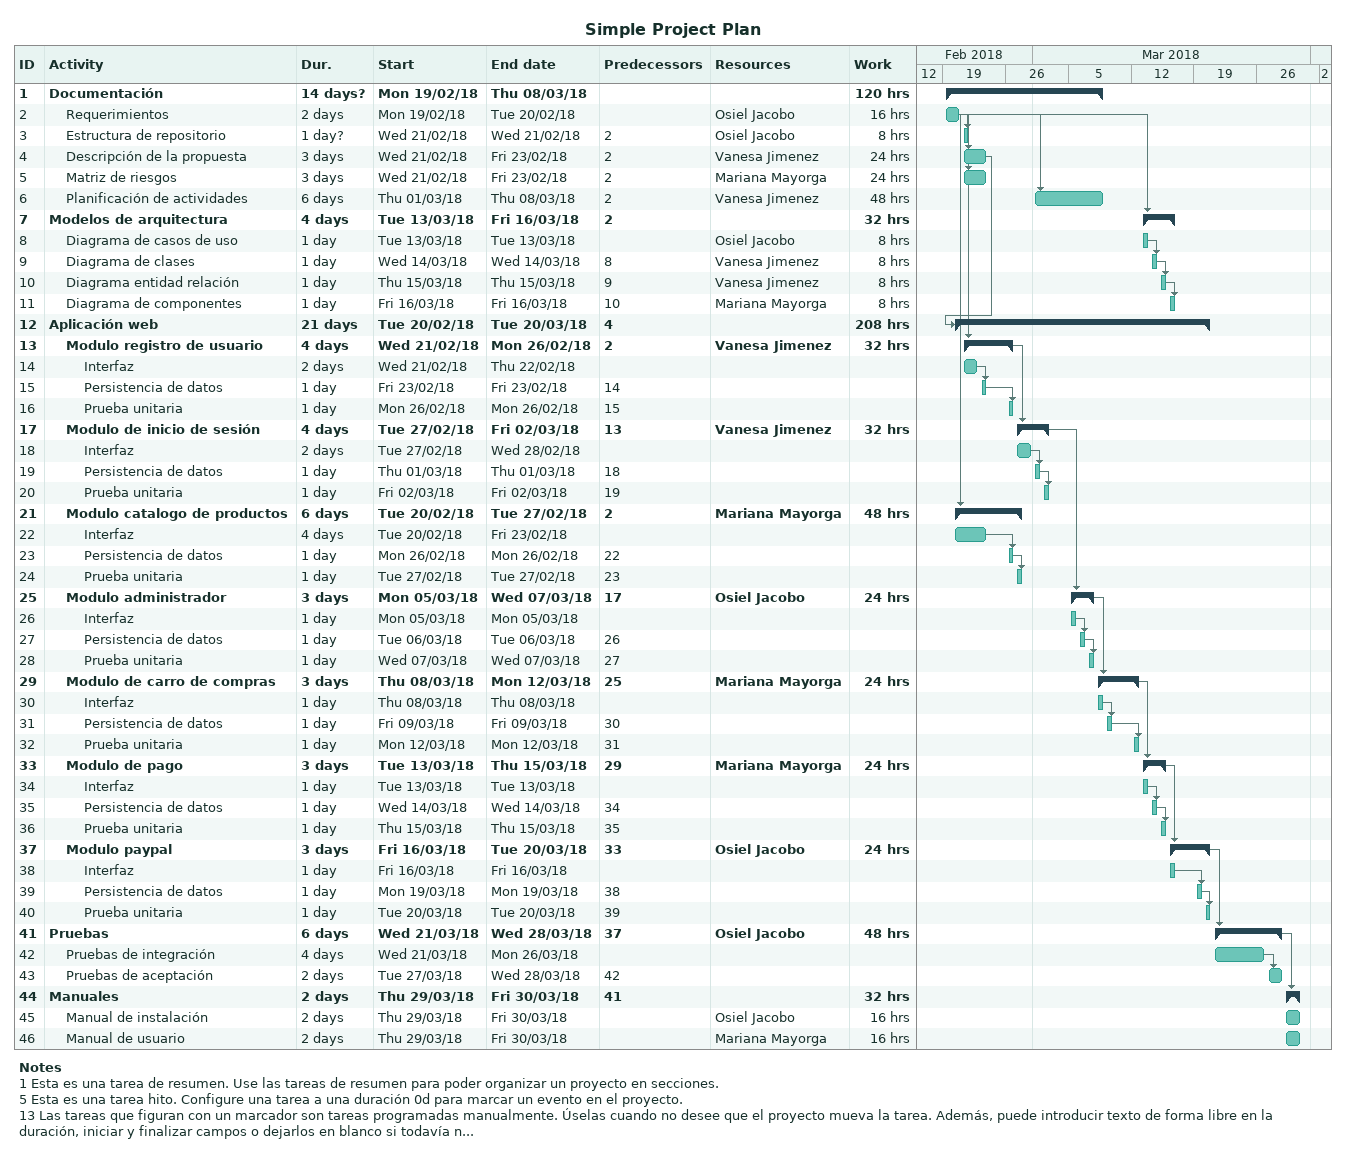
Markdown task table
Simple Project Plan

| ID | Level | Task | Duration | Start | Finish | Predecessors | Resources | Work (h) |
|---|---|---|---|---|---|---|---|---|
| 1 | 1 | **Documentación** | 14d? | 2018-02-19 | 2018-03-08 |  |  | 120 |
| 2 | 2 | Requerimientos | 2d | 2018-02-19 | 2018-02-20 |  | Osiel Jacobo | 16 |
| 3 | 2 | Estructura de repositorio | 1d? | 2018-02-21 | 2018-02-21 | 2 | Osiel Jacobo | 8 |
| 4 | 2 | Descripción de la propuesta | 3d | 2018-02-21 | 2018-02-23 | 2 | Vanesa Jimenez | 24 |
| 5 | 2 | Matriz de riesgos | 3d | 2018-02-21 | 2018-02-23 | 2 | Mariana Mayorga | 24 |
| 6 | 2 | Planificación de actividades | 6d | 2018-03-01 | 2018-03-08 | 2 | Vanesa Jimenez | 48 |
| 7 | 1 | **Modelos de arquitectura** | 4d | 2018-03-13 | 2018-03-16 | 2 |  | 32 |
| 8 | 2 | Diagrama de casos de uso | 1d | 2018-03-13 | 2018-03-13 |  | Osiel Jacobo | 8 |
| 9 | 2 | Diagrama de clases | 1d | 2018-03-14 | 2018-03-14 | 8 | Vanesa Jimenez | 8 |
| 10 | 2 | Diagrama entidad relación | 1d | 2018-03-15 | 2018-03-15 | 9 | Vanesa Jimenez | 8 |
| 11 | 2 | Diagrama de componentes | 1d | 2018-03-16 | 2018-03-16 | 10 | Mariana Mayorga | 8 |
| 12 | 1 | **Aplicación web** | 21d | 2018-02-20 | 2018-03-20 | 4 |  | 208 |
| 13 | 2 | **Modulo registro de usuario** | 4d | 2018-02-21 | 2018-02-26 | 2 | Vanesa Jimenez | 32 |
| 14 | 3 | Interfaz | 2d | 2018-02-21 | 2018-02-22 |  |  |  |
| 15 | 3 | Persistencia de datos | 1d | 2018-02-23 | 2018-02-23 | 14 |  |  |
| 16 | 3 | Prueba unitaria | 1d | 2018-02-26 | 2018-02-26 | 15 |  |  |
| 17 | 2 | **Modulo de inicio de sesión** | 4d | 2018-02-27 | 2018-03-02 | 13 | Vanesa Jimenez | 32 |
| 18 | 3 | Interfaz | 2d | 2018-02-27 | 2018-02-28 |  |  |  |
| 19 | 3 | Persistencia de datos | 1d | 2018-03-01 | 2018-03-01 | 18 |  |  |
| 20 | 3 | Prueba unitaria | 1d | 2018-03-02 | 2018-03-02 | 19 |  |  |
| 21 | 2 | **Modulo catalogo de productos** | 6d | 2018-02-20 | 2018-02-27 | 2 | Mariana Mayorga | 48 |
| 22 | 3 | Interfaz | 4d | 2018-02-20 | 2018-02-23 |  |  |  |
| 23 | 3 | Persistencia de datos | 1d | 2018-02-26 | 2018-02-26 | 22 |  |  |
| 24 | 3 | Prueba unitaria | 1d | 2018-02-27 | 2018-02-27 | 23 |  |  |
| 25 | 2 | **Modulo administrador** | 3d | 2018-03-05 | 2018-03-07 | 17 | Osiel Jacobo | 24 |
| 26 | 3 | Interfaz | 1d | 2018-03-05 | 2018-03-05 |  |  |  |
| 27 | 3 | Persistencia de datos | 1d | 2018-03-06 | 2018-03-06 | 26 |  |  |
| 28 | 3 | Prueba unitaria | 1d | 2018-03-07 | 2018-03-07 | 27 |  |  |
| 29 | 2 | **Modulo de carro de compras** | 3d | 2018-03-08 | 2018-03-12 | 25 | Mariana Mayorga | 24 |
| 30 | 3 | Interfaz | 1d | 2018-03-08 | 2018-03-08 |  |  |  |
| 31 | 3 | Persistencia de datos | 1d | 2018-03-09 | 2018-03-09 | 30 |  |  |
| 32 | 3 | Prueba unitaria | 1d | 2018-03-12 | 2018-03-12 | 31 |  |  |
| 33 | 2 | **Modulo de pago** | 3d | 2018-03-13 | 2018-03-15 | 29 | Mariana Mayorga | 24 |
| 34 | 3 | Interfaz | 1d | 2018-03-13 | 2018-03-13 |  |  |  |
| 35 | 3 | Persistencia de datos | 1d | 2018-03-14 | 2018-03-14 | 34 |  |  |
| 36 | 3 | Prueba unitaria | 1d | 2018-03-15 | 2018-03-15 | 35 |  |  |
| 37 | 2 | **Modulo paypal** | 3d | 2018-03-16 | 2018-03-20 | 33 | Osiel Jacobo | 24 |
| 38 | 3 | Interfaz | 1d | 2018-03-16 | 2018-03-16 |  |  |  |
| 39 | 3 | Persistencia de datos | 1d | 2018-03-19 | 2018-03-19 | 38 |  |  |
| 40 | 3 | Prueba unitaria | 1d | 2018-03-20 | 2018-03-20 | 39 |  |  |
| 41 | 1 | **Pruebas** | 6d | 2018-03-21 | 2018-03-28 | 37 | Osiel Jacobo | 48 |
| 42 | 2 | Pruebas de integración | 4d | 2018-03-21 | 2018-03-26 |  |  |  |
| 43 | 2 | Pruebas de aceptación | 2d | 2018-03-27 | 2018-03-28 | 42 |  |  |
| 44 | 1 | **Manuales** | 2d | 2018-03-29 | 2018-03-30 | 41 |  | 32 |
| 45 | 2 | Manual de instalación | 2d | 2018-03-29 | 2018-03-30 |  | Osiel Jacobo | 16 |
| 46 | 2 | Manual de usuario | 2d | 2018-03-29 | 2018-03-30 |  | Mariana Mayorga | 16 |

Notes
- 1: Esta es una tarea de resumen. Use las tareas de resumen para poder organizar un proyecto en secciones.
- 5: Esta es una tarea hito. Configure una tarea a una duración 0d para marcar un evento en el proyecto.
- 13: Las tareas que figuran con un marcador son tareas programadas manualmente. Úselas cuando no desee que el proyecto mueva la tarea. Además, puede introducir texto de forma libre en la duración, iniciar y finalizar campos o dejarlos en blanco si todavía n...
